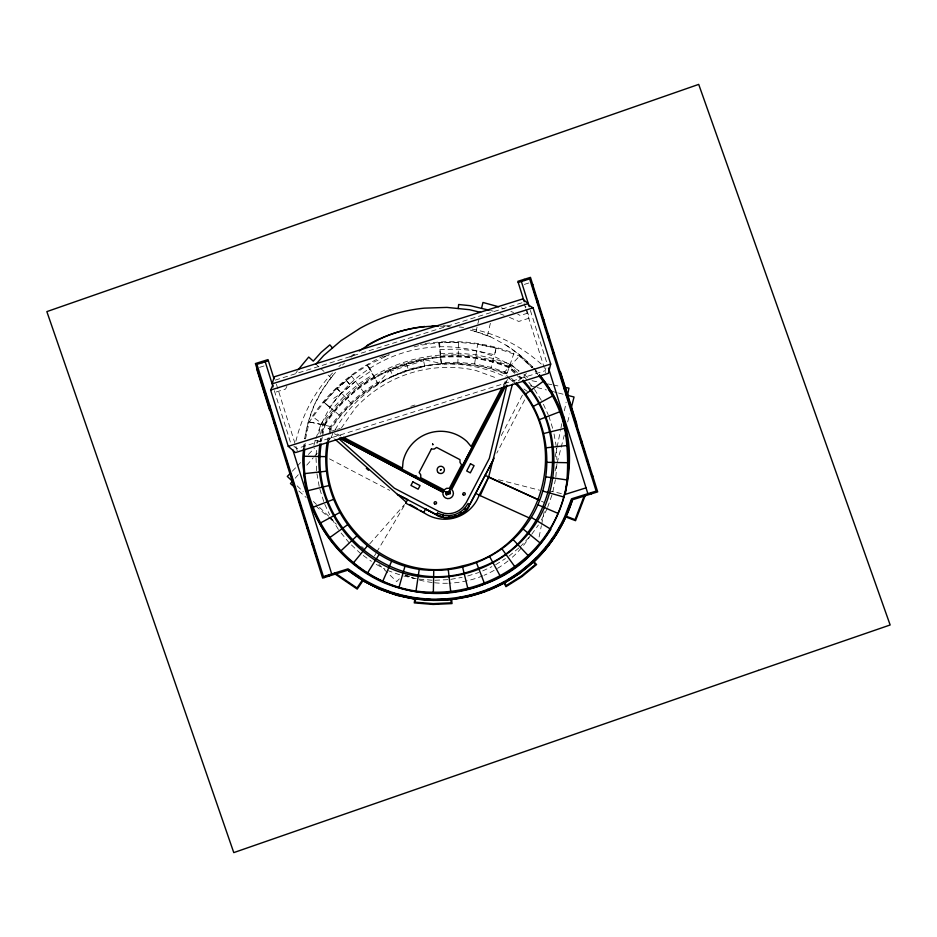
<?xml version="1.0" encoding="UTF-8"?>
<svg xmlns="http://www.w3.org/2000/svg" width="937" height="937" viewBox="0 0 937 937"><rect width="100%" height="100%" fill="white"/><g stroke="black" fill="none" stroke-linecap="round" stroke-linejoin="round"><path stroke-width="0.7" stroke-dasharray="4.68 3.51" d="M507.315 372.856L491.047 367.386L474.602 363.872L457.877 362.268L458.65 342.345L477.647 344.16L496.317 348.142L519.602 355.978L532.31 367.878L519.578 355.99M303.975 447.523L304.209 444.63M304.83 447.593L305.169 443.271M316.085 455.031L316.554 449.291M317.034 443.552L317.268 440.683M320.419 441.948L321.063 438.481M555.84 476.863L557.023 462.515M474.602 363.872L477.647 344.184L496.317 348.166L491.047 367.386M295.869 441.257C302.042 415.759 314.293 391.525 332.811 372.739M539.115 536.948L541.375 525.669M541.656 524.251L544.198 511.567M555.172 456.834L556.836 448.542M557.117 447.16L560.443 430.587M560.994 427.822L561.849 423.571M564.402 410.816L566.112 402.313M335.505 372.387A135.806 135.806 0 0 0 314.176 405.276L308.355 421.744L304.689 438.821A135.806 135.806 0 0 1 314.176 405.276L322.469 389.897L332.67 375.714M305.532 438.949L309.198 421.919L323.827 402.196L336.875 388.269L351.434 375.924L367.304 365.325L389.382 354.666M313.883 445.403L315.464 439.804M318.721 433.901L320.759 424.402L332.108 409.118L344.312 396.093L357.934 384.545L372.973 374.519M320.501 434.206L322.527 424.777M320.231 441.116L320.805 438.434M321.953 433.07L323.675 425.023M322.211 433.117C326.568 413.252 345.355 399.994 359.714 386.899C373.863 376.51 389.569 368.428 406.248 362.97C428.642 356.177 452.395 354.385 475.551 357.747C488.938 361.518 505.453 361.577 515.291 372.61M321.391 441.292L322.246 437.286M322.539 435.951L324.823 425.269L321.555 423.313M327.224 442.159L328.629 435.588M328.91 434.276L330.585 426.511M328.395 442.323L329.906 435.248M330.211 433.831L331.733 426.757L308.355 421.744M496.001 348.189L494.595 354.736L476.605 350.895L458.38 349.138L439.687 349.478L439.57 342.79L458.65 342.333M552.842 491.726L555.43 479.639M475.961 331.757L478.901 319.435M487.392 335.797L491.035 320.548M555.114 470.924L560.818 448.636M561.181 447.242L564.308 435.026M567.67 421.908L569.719 413.908M545.873 367.948L545.053 370.759L296.713 448.589L293.304 445.825M315.945 438.434L320.313 426.077L328.208 410.5A135.806 135.806 0 0 1 496.751 357.676L512.129 365.969L519.215 371.075M547.606 507.35L551.928 495.134M332.916 432.988L331.311 437.356L332.483 434.182M520.621 378.853L508.662 367.655L510.232 364.188M286.863 386.36L285.598 389.031L274.822 392.404M541.328 520.14L547.126 508.709M503.345 385.107L505.348 381.265M501.272 435.576L522.635 394.711M524.661 399.923L496.809 453.098M508.662 367.655L509.705 365.758M374.449 555.922L375.924 553.427M376.674 552.174L404.807 504.727M295.811 373.219L297.439 370.829M335.177 429.767C351.34 400.977 378.325 380.211 409.223 369.237C441.842 360.136 476.722 362.806 507.233 377.658M341.291 428.092L355.357 408.063A126.026 126.026 0 0 1 475.609 370.384L497.242 378.302M531.736 534.254L538.388 525.001M309.198 421.919L323.745 424.941C336.793 405.475 354.069 389.031 374.156 376.967L374.214 376.932M324.6 425.574C362.537 365.98 443.857 340.494 509.025 367.784M328.899 428.771C341.455 410.019 358.063 394.126 377.424 382.507L367.316 365.336M329.754 429.404C342.239 410.769 358.73 394.981 377.974 383.432M295.202 478.21L299.032 473.876M306.774 465.127L313.239 457.806M314.164 456.764L317.866 452.571M328.418 440.636L332.014 436.572L334.193 438.493M369.717 543.905L404.503 504.551M329.414 406.869L324.261 402.57L336.781 388.433L341.548 393.177L329.274 407.009L323.839 402.207L339.135 414.986M438.75 342.801L441.514 363.591L423.395 359.515L390.202 369.916L377.646 383.608L368.054 364.962M474.555 331.253L491.023 337.074L505.992 345.156A135.806 135.806 0 0 1 532.93 367.292L520.176 355.357L503.837 372.821L515.467 383.702M520.082 546.962L528.937 537.51M292.321 471.182L296.338 467.013M297.334 465.958L301.351 461.789M308.378 454.48L314.434 448.179M399.326 578.867L396.726 581.572L378.876 564.414M518.419 380.926L526.395 373.43M351.504 376.018L337.25 388.914L336.781 388.433L346.339 380.399L350.649 385.529L341.466 393.235L355.545 381.371L371.087 370.982L367.363 365.418M338.878 366.519L341.08 364.634M349.864 357.102L354.467 353.659M355.545 381.371L350.649 385.529L346.315 380.422M508.978 556.133L518.969 547.887M333.748 398.389L341.525 393.2M495.685 564.706L505.43 558.581M383.971 355.884C355.064 368.967 329.953 390.05 312.29 416.438L330.211 429.743L340.389 416.04A145.61 145.61 0 0 1 490.613 368.967L506.788 374.413L513.909 353.249C484.359 341.665 451.704 338.679 420.502 344.441M482.696 570.902L491.843 566.674M384.287 356.61L389.382 354.678M441.514 363.591C419.05 365.453 397.159 372.317 377.646 383.608L377.424 382.507L377.658 383.643M259.561 367.374L264.96 365.676M524.357 284.391L531.911 282.014M275.244 380.106L523.596 302.276M527.812 313.122L520.199 315.511L517.634 314.047M331.874 431.055L336.055 429.743M337.449 429.31L340.225 428.443M410.804 406.318L414.915 405.03M467.715 575.986L478.713 572.542M414.037 346.877L420.643 345.191L439.57 342.673L458.65 342.438M450.802 579.347L462.14 577.344M440.167 353.46L458.228 353.108L476.008 354.83L493.471 358.555L511.508 364.622L518.594 371.263M440.519 356.154L458.123 355.826L475.586 357.512L492.745 361.178L509.47 366.8L515.479 372.422M435.002 580.261L449.385 579.593M443.447 325.771L449.198 325.971M457.877 362.268L441.069 362.572L439.57 342.696M441.151 363.638C463.534 362.127 486.092 365.688 506.976 373.875M419.214 579.148L433.562 580.331M459.271 327.001L463.592 327.435M314.891 440.331L322.96 441.526M532.029 380.738L537.709 381.874M547.653 383.877L551.905 384.72M553.334 385.013L560.431 386.431M548.777 490.847L562.411 493.776M403.706 576.009L417.785 579.019M490.555 310.545L493.272 311.189M472.131 329.074C498.402 334.04 522.705 347.158 542.394 365.079M530.119 385.763L535.788 387.215M537.206 387.578L546.423 389.944M552.795 391.572L557.046 392.662M558.464 393.025L563.231 394.243M498.519 479.697L539.607 490.215M323.745 424.941L324.823 425.269L322.878 424.297C336.008 404.714 353.413 388.187 373.617 376.042L373.722 375.983A154.394 154.394 0 0 1 440.378 355.1L458.17 354.76L475.75 356.458L493.026 360.148L510.267 365.945L517.306 372.539M387.531 570.481L400.954 575.236M501.436 307.84L504.141 308.87M510.888 311.459L513.581 312.489M500.018 313.778L504.071 315.324M509.47 317.385L518.782 321.438L529.382 318.123L525.692 306.329M405.323 574.931L414.423 578.597A100.692 100.692 0 0 1 405.241 575.201M541.457 501.201L544.104 502.408M337.144 433.983L340.986 435.986M334.345 433.737L340.775 437.099M329.519 458.884L389.722 490.367M376.252 564.39L385.025 569.134M508.393 378.091L513.125 381.418M523.865 388.96L527.449 391.479M505.992 345.156L520.176 355.357M523.947 374.472L528.445 378.173M363.228 555.477L371.403 561.357M298.868 491.011L306.153 497.453M315.792 505.98L327.669 516.474M328.77 517.447L336.43 524.216M361.623 546.482L364.88 549.375M315.921 364.212L318.908 366.882M320.899 368.663L323.979 371.403M328.079 375.069L331.159 377.822M519.485 376.17L521.487 378.044M519.297 376.358L521.288 378.232M504.645 371.954L506.519 373.722M511.426 378.302L515.35 381.98M351.422 544.947L360.886 553.802M297.134 485.846L303.237 491.726M313.426 501.506L316.483 504.446M319.529 507.374L328.676 516.158M329.695 517.142L333.759 521.042M336.887 388.293L350.625 402.723M533.856 368.417L538.482 374.039M535.074 371.228L537.815 374.589M523.666 375.995L533.739 388.211M341.08 532.989L349.325 542.98M351.445 375.948L363.451 391.853M534.512 389.429L542.172 401.622M331.581 518.571L339.241 530.764M543.378 404.234L548.204 414.693M324.788 504.293L329.613 514.741M389.862 369.155L393.036 376.323L408.591 370.455L424.707 366.39L423.231 358.695M530.389 310.44L547.091 363.732M524.146 303.623L525.446 307.758M525.88 309.14L545.767 372.621M548.801 415.993L552.678 428.361M423.395 359.515L423.758 360.675L390.565 371.087L390.202 369.916M406.494 363.767L408.427 369.916M319.88 489.243L323.757 501.611M276.427 384.287L295.46 445.005M295.893 446.387L297.615 451.903M274.33 390.682L291.032 444.126M554.036 433.936L556.297 446.703M316.94 473.7L319.447 487.872M556.367 448.132L556.894 459.645M316.027 457.9L316.694 472.283M533.914 368.358A135.806 135.806 0 0 1 538.705 373.851M530.892 534.769A100.692 100.692 0 0 1 512.27 557.316M508.018 560.947A100.692 100.692 0 0 1 495.368 569.661M494.15 570.352A100.692 100.692 0 0 1 484.136 575.271M482.836 575.81A100.692 100.692 0 0 1 448.87 583.201M447.464 583.247A100.692 100.692 0 0 1 433.515 582.65M432.133 582.486A100.692 100.692 0 0 1 417.094 579.406M342.509 364.973A135.806 135.806 0 0 1 344.605 362.959M351.164 357.184A135.806 135.806 0 0 1 356.915 352.699M440.062 326.146A135.806 135.806 0 0 1 450.24 326.72M470.327 330.129A135.806 135.806 0 0 1 491.023 337.074M303.693 447.499A135.806 135.806 0 0 1 303.963 444.595M374.706 377.892A152.614 152.614 0 0 1 440.659 357.22M507.538 379.426L504.165 385.88L507.631 379.544"/><path stroke-width="1.41" d="M538.74 375.702C570.223 413.264 577.309 468.523 558.007 513.371C537.311 561.65 485.577 593.332 433.351 592.172L433.62 577.333C365.664 578.188 309.772 510.29 319.997 443.915M433.644 576.009L433.749 570.258C477.261 571.207 520.515 544.983 537.861 504.75C555.418 464.447 546.622 414.74 516.322 382.893L515.467 383.702C573.081 442.194 543.753 548.672 462.304 565.913C388.761 586.855 315.207 516.428 328.395 442.323M303.857 448.975C294.64 544.748 395.016 620.973 484.652 583.962C568.337 555.067 596.857 441.409 539.419 375.151M433.351 592.172C359.574 592.957 297.228 521.757 304.712 449.034M321.157 444.068C308.156 529.288 398.237 602.081 478.584 568.22C554.317 542.23 577.075 438.059 522.401 380.996M433.749 570.258C368.768 571.113 316.249 505.266 327.224 442.159M523.268 380.211C554.259 413.885 562.528 465.642 544.374 507.526C525.938 550.37 479.943 578.352 433.62 577.333M442.803 517.177L443.002 515.186L449.35 515.76C450.931 519.695 440.73 518.77 443.002 515.198M458.24 308.554L458.65 304.513L470.21 305.685L489.196 310.217M416.051 590.743L419.261 569.064M567.529 395.227L568.946 388.141L566.112 387.578M397.639 595.159L397.897 593.976M414.06 598.684L414.189 598.087M459.938 512.422C461.812 517.025 472.904 505.008 468.125 503.497L464.459 508.709L466.076 509.88L469.742 504.645L494.15 458.158M481.536 308.39L482.953 302.464L498.73 306.809M506.87 385.166L489.325 458.439L466.263 502.548L463.054 507.104A20.286 20.286 0 0 1 443.693 513.171L438.469 511.262L394.348 488.2L339.206 439.008M528.398 305.029L533.083 307.828L550.71 364.071L548.356 373.336L295.471 452.583L288.256 446.328L270.629 390.073L272.878 385.107M512.398 384.24L488.599 477.156L480.201 495.626M571.16 408.274L574.041 397.007L566.03 394.957M399.08 587.101L403.109 572.823M403.472 571.558L405.042 566.018M448.823 515.76L449.174 517.728L455.441 516.627L455.101 514.671L448.823 515.76C447.16 522.94 472.553 507.936 455.417 516.65C453.531 517.646 433.48 518.805 437.532 513.113L443.517 515.315L442.826 517.177L436.818 514.987L397.405 494.385L407.618 499.562L405.733 503.169L423.747 512.586A36.637 36.637 0 0 0 479.182 495.169L529.405 518.009M436.818 514.987L437.532 513.125M568.103 509.47L571.605 500.323M533.926 561.966C551.776 544.865 564.788 523.221 572.472 499.784L597.689 491.878L530.459 277.364L517.845 281.311L524.228 301.667M584.091 496.142L575.084 519.637L565.597 516.006M382.729 581.315L391.619 561.263M492.827 460.688L469.753 504.586M442.838 517.177L436.853 514.963L425.609 508.932L423.747 512.586L419.999 510.36M442.967 492.218L339.838 438.141L442.967 492.218A5.282 5.282 0 0 0 449.701 498.414A5.282 5.282 0 0 0 451.704 489.477L505.523 386.208M502.009 387.672L471.194 446.598L466.907 441.479A38.616 38.616 0 0 0 403.074 461.472L402.488 468.137L343.551 437.333M448.12 493.366L448.226 492.733M448.928 491.538L504.165 385.88L449.104 491.48M455.37 516.627L454.597 514.823L460.372 512.141L461.215 513.944L466.087 509.857L464.822 508.334L459.926 512.41L461.203 513.921M560.303 526.02L556.988 532.181L557.527 532.462M563.629 519.871L564.952 517.4M406.283 502.232L405.733 503.169L406.435 502.361L335.282 439.465M367.456 573.081L375.327 560.502M376.03 559.389L379.087 554.505M298.247 369.635L308.718 357.056L313.274 361.12L321.04 352.429L329.859 344.875L332.494 347.955M348.505 570.633L348.857 570.129L352.324 572.495M362.736 579.57L357.02 587.967L336.219 573.819M468.922 596.459L451.599 599.516L452.044 603.58L433.128 604.447L414.259 602.889L414.845 598.848L396.843 594.995L379.485 588.858L363.064 580.542L357.231 589.104L335.235 574.135L334.86 572.964M551.261 540.298L553.72 536.889M353.366 562.95L367.281 546.013M292.438 481.337L290.458 483.574L294.839 487.451M315.921 364.212L323.687 355.521L341.115 340.576L360.101 328.278A166.54 166.54 0 0 1 424.344 308.144L446.949 307.406L469.519 309.702L480.599 312.349M536.784 557.503L533.914 560.56L534.359 560.982M542.511 551.366L545.381 548.309M503.497 581.982L505.957 586.679L521.991 576.606L536.596 564.554L533.809 561.579L545.826 548.719M290.318 473.267L287.308 476.406L292.52 481.407M340.693 551.085L356.657 536.081M524.158 568.747L532.79 561.626L535.449 564.437L521.511 575.939L506.214 585.555L504.375 582.146M534.008 561.404L519.602 573.292L503.79 583.224M525.575 394.102L530.248 390.741M531.314 389.968L543.343 381.277M329.648 537.697L347.404 524.872M366.566 345.835L368.979 344.266M507.924 579.909L518.594 573.21L518.911 573.725M533.317 406.412L552.584 395.976M320.407 522.998L333.455 515.936M334.614 515.303L339.674 512.562M489.044 589.326L501.752 583.458M504.012 583.095L488.036 590.462L487.521 589.361M539.407 419.624L559.857 411.73M313.134 507.245L333.584 499.362M268.369 360.768L256.925 364.364L323.417 576.56L348.037 568.841L363.685 579.488A141.92 141.92 0 0 0 564.765 516.463L571.547 498.8L596.155 491.082L529.663 278.886L518.22 282.482M532.649 284.344L532.064 284.532L537.159 300.8L537.744 300.625M531.572 284.989L532.731 284.625M263.086 388.105L264.246 387.731M538.143 301.901L537.569 302.089L542.664 318.357M537.065 302.546L538.236 302.182M270.629 390.073L533.083 307.828M268.591 405.662L269.751 405.288M543.647 319.458L543.062 319.646L546.037 329.133M542.57 320.103L543.741 319.74M273.604 421.662L274.178 421.474L269.165 405.475M548.754 335.739L548.168 335.914L546.892 331.85M274.084 423.219L274.67 423.032L279.776 439.312L279.191 439.488M549.152 337.015L548.567 337.203L549.843 341.267M548.075 337.66L549.234 337.285M553.088 353.659L554.247 353.296M288.256 446.328L550.71 364.071M290.107 474.333L291.266 473.958M564.097 388.773L565.257 388.41M569.591 406.33L570.762 405.967M305.802 491.293L307.102 490.883M563.816 416.953L562.516 417.352A208.084 208.084 0 0 1 565.245 494.385L564.402 494.197M301.515 510.724L302.674 510.36M576.665 424.801L576.079 424.976L581.174 441.257L581.76 441.081M575.587 425.445L576.747 425.07M307.02 528.281L308.179 527.918M582.158 442.358L581.584 442.533L585.402 454.75M581.081 442.99L582.252 442.627M312.115 544.561L312.7 544.374L308.027 529.452M312.513 545.838L313.684 545.475M586.503 460.278L587.663 459.915M317.62 562.106L318.193 561.931L313.099 545.65M591.516 476.277L592.676 475.914M592.77 476.183L592.184 476.371L590.907 472.307M565.245 494.385L586.035 487.861M572.472 499.784A143.138 143.138 0 0 1 347.838 570.176L322.621 578.082L255.391 363.556L268.005 359.609L274.037 378.888M471.651 595.065L485.003 590.884M486.514 591.048L470.503 596.073L470.14 594.901M307.945 490.683L329.227 485.483M543.753 433.491L549.351 432.133M550.628 431.816L565.046 428.303M475.574 493.272L479.182 495.169L488.599 477.156L539.056 500.018M457.795 597.806L460.547 597.314M463.311 596.822L466.064 596.342M436.818 514.94L425.609 508.978M304.923 473.583L326.697 471.17M546.283 447.804L552.01 447.172M553.322 447.031L566.721 445.543M436.783 599.598L445.169 599.2M451.857 599.504L433.199 600.371L414.587 598.825M466.029 509.88L464.459 508.709M431.934 326.146L434.815 326.053M304.115 456.249L318.955 456.518M320.278 456.542L326.029 456.647M546.962 462.328L552.713 462.433M554.036 462.456L568.864 462.726M419.893 598.661L415.712 598.31L415.126 602.151L433.14 603.639L451.189 602.796L450.756 598.942M426.862 599.235L431.043 599.575M545.767 476.828L567.435 480.025M401.868 595.452L412.819 597.794M414.072 599.048L396.972 595.382L379.614 589.244L363.181 580.928M549.223 390.659L552.022 391.373M542.71 491.035L548.25 492.604M549.527 492.967L563.805 496.997M381.781 589.022L388.375 591.352M392.322 592.746L396.281 594.152M565.878 516.978L575.552 520.691L585.075 495.837L584.711 494.666M537.861 504.75L558.007 513.371M538.822 499.995L485.003 475.27M465.068 460.945L464.834 461.402M342.064 437.778L446.41 492.323M455.417 516.65L454.597 514.823M410.031 504.446L417.504 508.885M531.431 517.447L550.183 528.843M354.631 574.065L359.258 577.215M347.838 570.176L363.064 580.542M555.664 533.13L556.66 533.844L546.857 547.466L545.873 546.763M523.115 529.007L527.566 532.661M528.585 533.504L540.052 542.921M366.332 468.336L368.522 470.269M532.919 560.736L533.809 561.579M513.183 539.63L528.187 555.594M501.974 548.883L514.8 566.651M489.664 556.613L500.1 575.88M476.464 562.715L484.347 583.154M560.537 372.012L576.7 423.571M551.542 346.69L553.673 353.472M560.853 376.381L563.828 385.88M565.503 391.221L569.755 404.784M570.996 408.778L575.248 422.341M587.077 460.09L590.052 469.589M524.158 279.343L524.521 280.503M591.013 492.698L591.376 493.858M521.37 281.487L529.241 306.622M548.485 368.042L587.862 493.682M449.608 491.468L450.252 493.541M447.113 492.253L447.757 494.314M445.825 492.651L446.469 494.724M265.218 361.764L273.089 386.887M292.777 449.713L331.71 573.959M261.704 361.588L262.067 362.748M328.559 574.943L328.922 576.103M328.442 576.255L328.255 575.681L323.991 577.016L324.179 577.602M260.673 378.361L262.758 385.025M265.335 393.247L268.263 402.582M286.019 459.224L288.994 468.723M291.512 476.781L293.644 483.562M297.017 494.338L298.294 498.414M299.137 501.119L301.269 507.901M303.799 515.959L306.774 525.458M256.609 368.791L269.622 410.301M462.585 567.061L463.956 572.648M464.26 573.936L467.786 588.342M448.273 569.591L448.905 575.306M449.046 576.618L450.685 591.364M539.63 374.987A135.806 135.806 0 0 1 560.666 411.425M359.269 351A135.806 135.806 0 0 1 438.61 326.135M550.921 529.288A135.806 135.806 0 0 1 382.378 582.111A135.806 135.806 0 0 1 303.576 448.952M370.232 343.574A148.269 148.269 0 0 1 424.754 326.486M274.225 376.815L272.187 383.842L528.245 303.6L522.565 298.997L274.225 376.815M412.83 481.841L410.945 485.436L418.148 489.208L420.034 485.6L412.83 481.841M415.887 475.984L416.098 476.675L415.887 475.984M432.613 443.986L432.835 444.665L432.613 443.986M431.36 449.081L419.144 472.459L420.736 474.836L420.783 477.706L444.161 489.922L446.539 488.329L449.409 488.282L461.625 464.904L460.032 462.527L459.985 459.669L436.607 447.441L434.229 449.034L431.36 449.081M470.479 463.768L466.708 470.983L470.315 472.857L474.075 465.654L470.479 463.768M758.408 670.365L233.77 852.611L46.85 311.611L698.709 84.389L890.15 624.979L758.408 670.365M441.128 469.683L440.413 470.116L441.128 469.683M447.207 492.077L445.649 492.569L446.375 494.888L447.933 494.408L447.207 492.077M449.69 491.304L448.144 491.784L448.87 494.115L450.416 493.623L449.69 491.304M438.293 472.599A3.654 3.654 0 0 0 444.337 470.702A3.654 3.654 0 0 0 439.676 466.415A3.654 3.654 0 0 0 438.293 472.599M434.522 503.813A1.218 1.218 0 0 0 436.537 503.181A1.218 1.218 0 0 0 434.979 501.752A1.218 1.218 0 0 0 434.522 503.813M463.229 494.818A1.218 1.218 0 0 0 465.244 494.186A1.218 1.218 0 0 0 463.686 492.757A1.218 1.218 0 0 0 463.229 494.818"/></g></svg>
